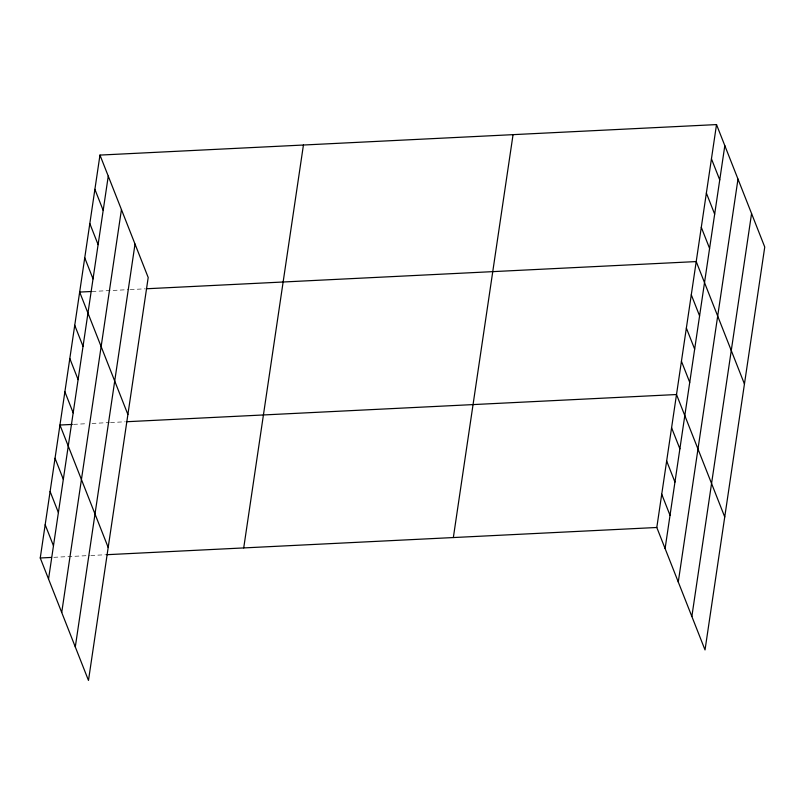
<?xml version="1.0" encoding="UTF-8"?>
<svg xmlns="http://www.w3.org/2000/svg" width="805" height="805" viewBox="0 0 805 805"><rect width="100%" height="100%" fill="white"/><g stroke="black" fill="none" stroke-linecap="round" stroke-linejoin="round"><path stroke-width="0.6" stroke-dasharray="4.03 3.02" d="M91.991 291.46L128.991 289.629M130.219 289.569L145.021 288.834M73.527 424.356L87.091 423.682M92.022 423.44L109.279 422.585M110.516 422.524L125.308 421.79M53.814 557.312L89.576 555.541M90.804 555.48L105.606 554.756"/><path stroke-width="1.21" d="M99.971 155.083L148.201 277.514L88.48 680.416L40.25 557.986L99.971 155.083L716.52 124.584L764.75 247.014L705.029 649.917L656.8 527.486L716.52 124.584M48.542 579.037L108.262 176.134M61.723 612.494L121.444 209.592M75.298 646.958L135.019 244.056M243.714 547.923L303.435 145.021M453.346 537.549L513.057 134.656M665.101 548.547L724.822 145.645M678.273 581.995L737.994 179.092M691.857 616.459L751.568 213.567M90.764 291.521L79.665 292.074L127.894 414.495M146.248 288.774L696.224 261.575L744.444 384.005M72.289 424.416L59.962 425.03L108.182 547.45M126.546 421.729L676.512 394.531L724.742 516.961M40.25 557.986L51.349 557.432M106.834 554.695L656.8 527.486M711.449 158.837L719.74 179.887M706.367 193.079L714.669 214.14M701.296 227.332L709.587 248.383M691.294 294.811L699.585 315.872M686.363 328.058L694.655 349.108M681.443 361.294L689.734 382.345M671.581 427.767L679.883 448.828M666.661 461.013L674.952 482.064M661.73 494.25L670.022 515.301M94.889 189.326L103.191 210.387M89.818 223.579L98.109 244.629M84.746 257.821L93.038 278.882M74.734 325.311L83.036 346.361M69.814 358.547L78.105 379.608M64.883 391.783L73.175 412.844M55.032 458.266L63.323 479.317M50.101 491.503L58.393 512.564M45.181 524.749L53.472 545.8"/></g></svg>
